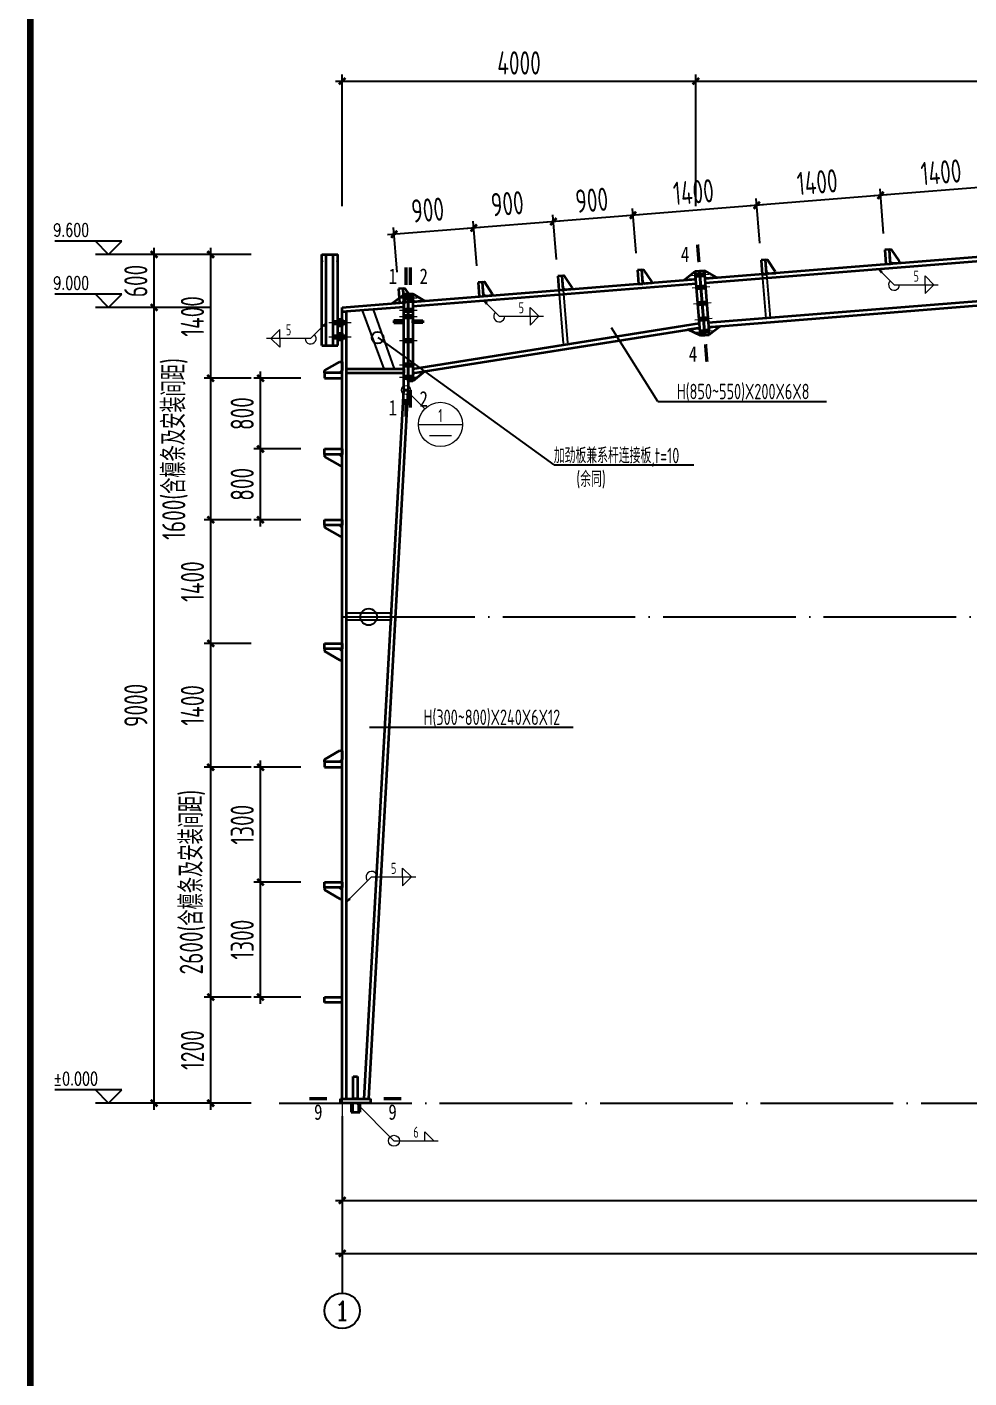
# Model space of a CAD drawing. Header units: millimetres. Extents: x 6950065 to 7140129, y 16284814 to 19754034.
# Drawn here: x 6984076 to 7005380, y 18052216 to 18082779 of the extents above; entities that cross this region are included whole.
import ezdxf
from ezdxf.enums import TextEntityAlignment as Align

# ---------------------------------------------------------------- set-up
doc = ezdxf.new("R2010")
doc.units = ezdxf.units.MM
doc.header["$LTSCALE"] = 1500
doc.header["$MEASUREMENT"] = 0
doc.linetypes.add('DOTE', pattern=[2.42, 2, -0.2, 0.02, -0.2])
doc.linetypes.add('线型6', pattern=[8.75, 5, -1.25, 1.25, -1.25])
doc.layers.get('Defpoints').update_dxf_attribs({"color": 1})
for name, color, linetype, lineweight in [('10', 7, 'Continuous', 35), ('111', 9, '线型6', 18), ('114', 2, 'Continuous', 18), ('116', 1, 'Continuous', 35), ('12', 2, 'Continuous', 35), ('14', 2, 'Continuous', 35), ('墙线__粗线', 7, 'Continuous', 18), ('焊缝标注', 9, 'Continuous', 18), ('索引符号标注', 9, 'Continuous', 18)]:
    doc.layers.add(name, color=color, linetype=linetype, lineweight=lineweight)
for name, color, linetype in [('AXIS', 3, 'Continuous'), ('BALCONY', 6, 'Continuous'), ('C型钢', 6, 'Continuous'), ('dim', 7, 'Continuous'), ('DIM_ELEV', 3, 'Continuous'), ('TK', 4, 'Continuous')]:
    doc.layers.add(name, color=color, linetype=linetype)
doc.styles.add('_TCH_AXIS', font='COMPLEX', dxfattribs={"bigfont": 'GBCBIG'})
doc.styles.add('_TCH_DIM', font='SIMPLEX', dxfattribs={"bigfont": 'GBCBIG'})
doc.styles.add('FromPkpm', font='Pkpmeng', dxfattribs={"width": 0.7, "bigfont": 'hztxt'})
doc.styles.add('TSSD_Dimension', font='Tssdeng.shx', dxfattribs={"width": 0.7, "bigfont": 'hztxt.shx'})
doc.styles.add('黑体', font='simhei.ttf', dxfattribs={"width": 0.8})
doc.dimstyles.new('TSSD_75_150', dxfattribs={"dimtxt": 525, "dimasz": 150, "dimexe": 150, "dimexo": 375, "dimgap": 150, "dimtad": 1, "dimdec": 0, "dimlfac": 0.5, "dimzin": 0, "dimdsep": 46, "dimtxsty": 'TSSD_Dimension', "dimblk": 'ARCHTICK', "dimblk1": 'ARCHTICK', "dimblk2": 'ARCHTICK', "dimcen": 0, "dimdle": 150, "dimclrt": 7, "dimadec": 0, "dimazin": 0, "dimtfac": 1, "dimtdec": 0, "dimtix": 1, "dimtmove": 2, "dimatfit": 3, "dimfxl": 0, "dimtolj": 1, "dimtzin": 0, "dimarcsym": 0})

# ---------------------------------------------------------------- blocks, each defined once
blk = doc.blocks.new('_ArchTick')
at = {"color": 0, "linetype": 'ByBlock', "const_width": 0.4}
blk.add_lwpolyline([(-0.5, -0.5), (0.5, 0.5)], dxfattribs=at)
blk = doc.blocks.new('*D159')
at = {"layer": 'Defpoints', "color": 0}
for p in [(6991204, 18058433), (7039204, 18058433), (7039204, 18056233)]:
    blk.add_point(p, dxfattribs=at)
at = {"layer": 'dim', "color": 0, "lineweight": -2}
for p, q in [((6991204, 18058058), (6991204, 18056083)), ((7039204, 18058058), (7039204, 18056083)), ((6991054, 18056233), (7039354, 18056233))]:
    blk.add_line(p, q, dxfattribs=at)
at = {"layer": 'dim', "color": 0, "lineweight": -2, "xscale": 150, "yscale": 150, "zscale": 150, "rotation": 180}
blk.add_blockref('_ArchTick', (6991204, 18056233), dxfattribs=at)
at = {"layer": 'dim', "color": 0, "lineweight": -2, "xscale": 150, "yscale": 150, "zscale": 150}
blk.add_blockref('_ArchTick', (7039204, 18056233), dxfattribs=at)
at = {"layer": 'dim', "color": 7, "insert": (7015204, 18056646), "char_height": 525, "attachment_point": 5, "style": 'TSSD_Dimension'}
blk.add_mtext('\\A1;24000', dxfattribs=at)
blk = doc.blocks.new('*D161')
at = {"layer": 'Defpoints', "color": 0}
for p in [(6991204, 18057933), (7087204, 18057933), (7087204, 18055033)]:
    blk.add_point(p, dxfattribs=at)
at = {"layer": 'dim', "color": 0, "lineweight": -2}
for p, q in [((6991204, 18057558), (6991204, 18054883)), ((7087204, 18057558), (7087204, 18054883)), ((6991054, 18055033), (7087354, 18055033))]:
    blk.add_line(p, q, dxfattribs=at)
at = {"layer": 'dim', "color": 0, "lineweight": -2, "xscale": 150, "yscale": 150, "zscale": 150, "rotation": 180}
blk.add_blockref('_ArchTick', (6991204, 18055033), dxfattribs=at)
at = {"layer": 'dim', "color": 0, "lineweight": -2, "xscale": 150, "yscale": 150, "zscale": 150}
blk.add_blockref('_ArchTick', (7087204, 18055033), dxfattribs=at)
at = {"layer": 'dim', "color": 7, "insert": (7039204, 18055446), "char_height": 525, "attachment_point": 5, "style": 'TSSD_Dimension'}
blk.add_mtext('\\A1;48000', dxfattribs=at)
blk = doc.blocks.new('*D162')
at = {"layer": 'Defpoints', "color": 0}
for p in [(6986950, 18076434), (6988599, 18076434), (6988599, 18058433)]:
    blk.add_point(p, dxfattribs=at)
at = {"layer": 'dim', "color": 0, "lineweight": -2}
for p, q in [((6988224, 18076434), (6986800, 18076434)), ((6986950, 18058283), (6986950, 18076584)), ((6988224, 18058433), (6986800, 18058433))]:
    blk.add_line(p, q, dxfattribs=at)
at = {"layer": 'dim', "color": 0, "lineweight": -2, "xscale": 150, "yscale": 150, "zscale": 150}
for p, rotation in [((6986950, 18076434), 90), ((6986950, 18058433), 270)]:
    blk.add_blockref('_ArchTick', p, dxfattribs=dict(at, rotation=rotation))
at = {"layer": 'dim', "color": 7, "insert": (6986537, 18067433), "char_height": 525, "attachment_point": 5, "rotation": 90, "style": 'TSSD_Dimension'}
blk.add_mtext('\\A1;9000', dxfattribs=at)
blk = doc.blocks.new('*D163')
at = {"layer": 'Defpoints', "color": 0}
for p in [(6986950, 18077633), (6988599, 18077633), (6988599, 18076434)]:
    blk.add_point(p, dxfattribs=at)
at = {"layer": 'dim', "color": 0, "lineweight": -2}
for p, q in [((6988224, 18077633), (6986800, 18077633)), ((6986950, 18076284), (6986950, 18077783)), ((6988224, 18076434), (6986800, 18076434))]:
    blk.add_line(p, q, dxfattribs=at)
at = {"layer": 'dim', "color": 0, "lineweight": -2, "xscale": 150, "yscale": 150, "zscale": 150}
for p, rotation in [((6986950, 18077633), 90), ((6986950, 18076434), 270)]:
    blk.add_blockref('_ArchTick', p, dxfattribs=dict(at, rotation=rotation))
at = {"layer": 'dim', "color": 7, "insert": (6986537, 18077033), "char_height": 525, "attachment_point": 5, "rotation": 90, "style": 'TSSD_Dimension'}
blk.add_mtext('\\A1;600', dxfattribs=at)
blk = doc.blocks.new('*D165')
at = {"layer": 'Defpoints', "color": 0}
for p in [(6999204, 18081553), (6991204, 18078353), (6999204, 18078353)]:
    blk.add_point(p, dxfattribs=at)
at = {"layer": 'dim', "color": 0, "lineweight": -2}
for p, q in [((6991054, 18081553), (6999354, 18081553)), ((6991204, 18078728), (6991204, 18081703)), ((6999204, 18078728), (6999204, 18081703))]:
    blk.add_line(p, q, dxfattribs=at)
at = {"layer": 'dim', "color": 0, "lineweight": -2, "xscale": 150, "yscale": 150, "zscale": 150, "rotation": 180}
blk.add_blockref('_ArchTick', (6991204, 18081553), dxfattribs=at)
at = {"layer": 'dim', "color": 0, "lineweight": -2, "xscale": 150, "yscale": 150, "zscale": 150}
blk.add_blockref('_ArchTick', (6999204, 18081553), dxfattribs=at)
at = {"layer": 'dim', "color": 7, "insert": (6995204, 18081966), "char_height": 525, "attachment_point": 5, "style": 'TSSD_Dimension'}
blk.add_mtext('\\A1;4000', dxfattribs=at)
blk = doc.blocks.new('*D166')
at = {"layer": 'Defpoints', "color": 0}
for p in [(7015204, 18081553), (6999204, 18078353), (7015204, 18078353)]:
    blk.add_point(p, dxfattribs=at)
at = {"layer": 'dim', "color": 0, "lineweight": -2}
for p, q in [((6999054, 18081553), (7015354, 18081553)), ((6999204, 18078728), (6999204, 18081703)), ((7015204, 18078728), (7015204, 18081703))]:
    blk.add_line(p, q, dxfattribs=at)
at = {"layer": 'dim', "color": 0, "lineweight": -2, "xscale": 150, "yscale": 150, "zscale": 150, "rotation": 180}
blk.add_blockref('_ArchTick', (6999204, 18081553), dxfattribs=at)
at = {"layer": 'dim', "color": 0, "lineweight": -2, "xscale": 150, "yscale": 150, "zscale": 150}
blk.add_blockref('_ArchTick', (7015204, 18081553), dxfattribs=at)
at = {"layer": 'dim', "color": 7, "insert": (7007204, 18081966), "char_height": 525, "attachment_point": 5, "style": 'TSSD_Dimension'}
blk.add_mtext('\\A1;8000', dxfattribs=at)
blk = doc.blocks.new('w453w53')
at = {"layer": '12', "color": 4}
for p, q in [((473598, 1381074, -5700), (474078, 1381074, -5700)), ((473598, 1380924, -5700), (473598, 1381074, -5700)), ((473598, 1381074, -5700), (474078, 1381074, -5700)), ((473598, 1380924, -5700), (473598, 1380864, -5700)), ((473598, 1380864, -5700), (474019, 1380624, -5700)), ((474078, 1380865, -5700), (474018, 1380924, -5700)), ((474078, 1381074, -5700), (474078, 1380925, -5700)), ((474078, 1380625, -5700), (474078, 1380865, -5700)), ((474019, 1380624, -5700), (474078, 1380625, -5700))]:
    blk.add_line(p, q, dxfattribs=at)
at = {"layer": '12', "color": 4, "elevation": -5700}
blk.add_lwpolyline([(474078, 1380925), (473598, 1380925)], dxfattribs=at)
blk = doc.blocks.new('*D301')
at = {"layer": 'Defpoints', "color": 0}
for p in [(6988230, 18060833), (6989520, 18060833), (6989520, 18058433)]:
    blk.add_point(p, dxfattribs=at)
at = {"layer": 'dim', "color": 0, "lineweight": -2}
for p, q in [((6989145, 18060833), (6988080, 18060833)), ((6988230, 18058283), (6988230, 18060983)), ((6989145, 18058433), (6988080, 18058433))]:
    blk.add_line(p, q, dxfattribs=at)
at = {"layer": 'dim', "color": 0, "lineweight": -2, "xscale": 150, "yscale": 150, "zscale": 150}
for p, rotation in [((6988230, 18060833), 90), ((6988230, 18058433), 270)]:
    blk.add_blockref('_ArchTick', p, dxfattribs=dict(at, rotation=rotation))
at = {"layer": 'dim', "color": 7, "insert": (6987817, 18059633), "char_height": 525, "attachment_point": 5, "rotation": 90, "style": 'TSSD_Dimension'}
blk.add_mtext('\\A1;1200', dxfattribs=at)
blk = doc.blocks.new('*D302')
at = {"layer": 'Defpoints', "color": 0}
for p in [(6988230, 18066033), (6989520, 18066033), (6989520, 18060833)]:
    blk.add_point(p, dxfattribs=at)
at = {"layer": 'dim', "color": 0, "lineweight": -2}
for p, q in [((6989145, 18066033), (6988080, 18066033)), ((6988230, 18060683), (6988230, 18066183)), ((6989145, 18060833), (6988080, 18060833))]:
    blk.add_line(p, q, dxfattribs=at)
at = {"layer": 'dim', "color": 0, "lineweight": -2, "xscale": 150, "yscale": 150, "zscale": 150}
for p, rotation in [((6988230, 18066033), 90), ((6988230, 18060833), 270)]:
    blk.add_blockref('_ArchTick', p, dxfattribs=dict(at, rotation=rotation))
at = {"layer": 'dim', "color": 7, "insert": (6987817, 18063433), "char_height": 525, "attachment_point": 5, "rotation": 90, "style": 'TSSD_Dimension'}
blk.add_mtext('\\A1;2600{\\W0.7;(含檩条及安装间距)}', dxfattribs=at)
blk = doc.blocks.new('*D303')
at = {"layer": 'Defpoints', "color": 0}
for p in [(6988230, 18068833), (6989520, 18068833), (6989520, 18066033)]:
    blk.add_point(p, dxfattribs=at)
at = {"layer": 'dim', "color": 0, "lineweight": -2}
for p, q in [((6988230, 18065883), (6988230, 18068983)), ((6989145, 18068833), (6988080, 18068833)), ((6989145, 18066033), (6988080, 18066033))]:
    blk.add_line(p, q, dxfattribs=at)
at = {"layer": 'dim', "color": 0, "lineweight": -2, "xscale": 150, "yscale": 150, "zscale": 150}
for p, rotation in [((6988230, 18068833), 90), ((6988230, 18066033), 270)]:
    blk.add_blockref('_ArchTick', p, dxfattribs=dict(at, rotation=rotation))
at = {"layer": 'dim', "color": 7, "insert": (6987817, 18067433), "char_height": 525, "attachment_point": 5, "rotation": 90, "style": 'TSSD_Dimension'}
blk.add_mtext('\\A1;1400', dxfattribs=at)
blk = doc.blocks.new('*D304')
at = {"layer": 'Defpoints', "color": 0}
for p in [(6988230, 18071633), (6989520, 18071633), (6989520, 18068833)]:
    blk.add_point(p, dxfattribs=at)
at = {"layer": 'dim', "color": 0, "lineweight": -2}
for p, q in [((6988230, 18068683), (6988230, 18071783)), ((6989145, 18071633), (6988080, 18071633)), ((6989145, 18068833), (6988080, 18068833))]:
    blk.add_line(p, q, dxfattribs=at)
at = {"layer": 'dim', "color": 0, "lineweight": -2, "xscale": 150, "yscale": 150, "zscale": 150}
for p, rotation in [((6988230, 18071633), 90), ((6988230, 18068833), 270)]:
    blk.add_blockref('_ArchTick', p, dxfattribs=dict(at, rotation=rotation))
at = {"layer": 'dim', "color": 7, "insert": (6987817, 18070233), "char_height": 525, "attachment_point": 5, "rotation": 90, "style": 'TSSD_Dimension'}
blk.add_mtext('\\A1;1400', dxfattribs=at)
blk = doc.blocks.new('*D305')
at = {"layer": 'Defpoints', "color": 0}
for p in [(6988230, 18074833), (6989520, 18074833), (6989520, 18071633)]:
    blk.add_point(p, dxfattribs=at)
at = {"layer": 'dim', "color": 0, "lineweight": -2}
for p, q in [((6989145, 18074833), (6988080, 18074833)), ((6988230, 18071483), (6988230, 18074983)), ((6989145, 18071633), (6988080, 18071633))]:
    blk.add_line(p, q, dxfattribs=at)
at = {"layer": 'dim', "color": 0, "lineweight": -2, "xscale": 150, "yscale": 150, "zscale": 150}
for p, rotation in [((6988230, 18074833), 90), ((6988230, 18071633), 270)]:
    blk.add_blockref('_ArchTick', p, dxfattribs=dict(at, rotation=rotation))
at = {"layer": 'dim', "color": 7, "insert": (6987421, 18073233), "char_height": 525, "attachment_point": 5, "rotation": 90, "style": 'TSSD_Dimension'}
blk.add_mtext('\\A1;1600{\\W0.7;(含檩条及安装间距)}', dxfattribs=at)
blk = doc.blocks.new('*D1222')
at = {"layer": 'Defpoints', "color": 0}
for p in [(6988230, 18077633), (6989520, 18077633), (6989520, 18074833)]:
    blk.add_point(p, dxfattribs=at)
at = {"layer": 'dim', "color": 0, "lineweight": -2}
for p, q in [((6989145, 18077633), (6988080, 18077633)), ((6988230, 18074683), (6988230, 18077783)), ((6989145, 18074833), (6988080, 18074833))]:
    blk.add_line(p, q, dxfattribs=at)
at = {"layer": 'dim', "color": 0, "lineweight": -2, "xscale": 150, "yscale": 150, "zscale": 150}
for p, rotation in [((6988230, 18077633), 90), ((6988230, 18074833), 270)]:
    blk.add_blockref('_ArchTick', p, dxfattribs=dict(at, rotation=rotation))
at = {"layer": 'dim', "color": 7, "insert": (6987817, 18076233), "char_height": 525, "attachment_point": 5, "rotation": 90, "style": 'TSSD_Dimension'}
blk.add_mtext('\\A1;1400', dxfattribs=at)
blk = doc.blocks.new('*D306')
at = {"layer": 'Defpoints', "color": 0}
for p in [(6989356, 18063433), (6990646, 18063433), (6990646, 18060833)]:
    blk.add_point(p, dxfattribs=at)
at = {"layer": 'dim', "color": 0, "lineweight": -2}
for p, q in [((6989356, 18060683), (6989356, 18063583)), ((6990271, 18063433), (6989206, 18063433)), ((6990271, 18060833), (6989206, 18060833))]:
    blk.add_line(p, q, dxfattribs=at)
at = {"layer": 'dim', "color": 0, "lineweight": -2, "xscale": 150, "yscale": 150, "zscale": 150}
for p, rotation in [((6989356, 18063433), 90), ((6989356, 18060833), 270)]:
    blk.add_blockref('_ArchTick', p, dxfattribs=dict(at, rotation=rotation))
at = {"layer": 'dim', "color": 7, "insert": (6988943, 18062133), "char_height": 525, "attachment_point": 5, "rotation": 90, "style": 'TSSD_Dimension'}
blk.add_mtext('\\A1;1300', dxfattribs=at)
blk = doc.blocks.new('*D307')
at = {"layer": 'Defpoints', "color": 0}
for p in [(6989356, 18066033), (6990646, 18066033), (6990646, 18063433)]:
    blk.add_point(p, dxfattribs=at)
at = {"layer": 'dim', "color": 0, "lineweight": -2}
for p, q in [((6990271, 18066033), (6989206, 18066033)), ((6989356, 18063283), (6989356, 18066183)), ((6990271, 18063433), (6989206, 18063433))]:
    blk.add_line(p, q, dxfattribs=at)
at = {"layer": 'dim', "color": 0, "lineweight": -2, "xscale": 150, "yscale": 150, "zscale": 150}
for p, rotation in [((6989356, 18066033), 90), ((6989356, 18063433), 270)]:
    blk.add_blockref('_ArchTick', p, dxfattribs=dict(at, rotation=rotation))
at = {"layer": 'dim', "color": 7, "insert": (6988943, 18064733), "char_height": 525, "attachment_point": 5, "rotation": 90, "style": 'TSSD_Dimension'}
blk.add_mtext('\\A1;1300', dxfattribs=at)
blk = doc.blocks.new('*D492')
at = {"layer": 'Defpoints', "color": 0}
for p in [(6989356, 18073233), (6990646, 18073233), (6990646, 18071633)]:
    blk.add_point(p, dxfattribs=at)
at = {"layer": 'dim', "color": 0, "lineweight": -2}
for p, q in [((6990271, 18073233), (6989206, 18073233)), ((6989356, 18071483), (6989356, 18073383)), ((6990271, 18071633), (6989206, 18071633))]:
    blk.add_line(p, q, dxfattribs=at)
at = {"layer": 'dim', "color": 0, "lineweight": -2, "xscale": 150, "yscale": 150, "zscale": 150}
for p, rotation in [((6989356, 18073233), 90), ((6989356, 18071633), 270)]:
    blk.add_blockref('_ArchTick', p, dxfattribs=dict(at, rotation=rotation))
at = {"layer": 'dim', "color": 7, "insert": (6988943, 18072433), "char_height": 525, "attachment_point": 5, "rotation": 90, "style": 'TSSD_Dimension'}
blk.add_mtext('\\A1;800', dxfattribs=at)
blk = doc.blocks.new('*D491')
at = {"layer": 'Defpoints', "color": 0}
for p in [(6989356, 18074833), (6990646, 18074833), (6990646, 18073233)]:
    blk.add_point(p, dxfattribs=at)
at = {"layer": 'dim', "color": 0, "lineweight": -2}
for p, q in [((6990271, 18074833), (6989206, 18074833)), ((6989356, 18073083), (6989356, 18074983)), ((6990271, 18073233), (6989206, 18073233))]:
    blk.add_line(p, q, dxfattribs=at)
at = {"layer": 'dim', "color": 0, "lineweight": -2, "xscale": 150, "yscale": 150, "zscale": 150}
for p, rotation in [((6989356, 18074833), 90), ((6989356, 18073233), 270)]:
    blk.add_blockref('_ArchTick', p, dxfattribs=dict(at, rotation=rotation))
at = {"layer": 'dim', "color": 7, "insert": (6988943, 18074033), "char_height": 525, "attachment_point": 5, "rotation": 90, "style": 'TSSD_Dimension'}
blk.add_mtext('\\A1;800', dxfattribs=at)
blk = doc.blocks.new('GeYuanFrame_74287576', base_point=(20.09, 4.53))
at = {"layer": 'TK', "const_width": 1}
blk.add_lwpolyline([(45.09, 588.53), (851.09, 588.53), (851.09, 14.53), (45.09, 14.53)], close=True, dxfattribs=at)
blk = doc.blocks.new('gfgghhj')
at = {"layer": '12', "lineweight": 35, "ltscale": 100}
for p, q in [((5749076, 18591246), (5748976, 18591240)), ((5748976, 18591240), (5748995, 18590921)), ((5749095, 18590927), (5749076, 18591246)), ((5748995, 18590921), (5749095, 18590927))]:
    blk.add_line(p, q, dxfattribs=at)
blk.add_lwpolyline([(5749292, 18590979), (5749295, 18590939), (5749135, 18590929), (5749093, 18590967), (5749076, 18591246), (5749116, 18591249)], close=True, dxfattribs=at)
blk = doc.blocks.new('*D1423')
at = {"layer": 'Defpoints', "color": 0}
for p in [(7003381, 18078970), (7006280, 18077960), (7003480, 18077736)]:
    blk.add_point(p, dxfattribs=at)
at = {"layer": 'dim', "color": 0, "lineweight": -2}
for p, q in [((7006250, 18078334), (7006169, 18079344)), ((7006331, 18079206), (7003232, 18078959)), ((7003450, 18078110), (7003369, 18079120))]:
    blk.add_line(p, q, dxfattribs=at)
at = {"layer": 'dim', "color": 0, "lineweight": -2, "xscale": 150, "yscale": 150, "zscale": 150}
for p, rotation in [((7003381, 18078970), 184.5738968968911), ((7006181, 18079194), 4.573896896891059)]:
    blk.add_blockref('_ArchTick', p, dxfattribs=dict(at, rotation=rotation))
at = {"layer": 'dim', "color": 7, "insert": (7004748, 18079494), "char_height": 525, "attachment_point": 5, "rotation": 4.5739, "style": 'TSSD_Dimension'}
blk.add_mtext('\\A1;{\\W0.7;1400}', dxfattribs=at)
blk = doc.blocks.new('*D1424')
at = {"layer": 'Defpoints', "color": 0}
for p in [(7000581, 18078746), (7000680, 18077512), (7003480, 18077736)]:
    blk.add_point(p, dxfattribs=at)
at = {"layer": 'dim', "color": 0, "lineweight": -2}
for p, q in [((7003450, 18078110), (7003369, 18079120)), ((7003531, 18078982), (7000432, 18078735)), ((7000650, 18077886), (7000569, 18078896))]:
    blk.add_line(p, q, dxfattribs=at)
at = {"layer": 'dim', "color": 0, "lineweight": -2, "xscale": 150, "yscale": 150, "zscale": 150}
for p, rotation in [((7003381, 18078970), 4.573896896891059), ((7000581, 18078746), 184.5738968968911)]:
    blk.add_blockref('_ArchTick', p, dxfattribs=dict(at, rotation=rotation))
at = {"layer": 'dim', "color": 7, "insert": (7001948, 18079270), "char_height": 525, "attachment_point": 5, "rotation": 4.5739, "style": 'TSSD_Dimension'}
blk.add_mtext('\\A1;{\\W0.7;1400}', dxfattribs=at)
blk = doc.blocks.new('*D1425')
at = {"layer": 'Defpoints', "color": 0}
for p in [(6997781, 18078522), (7000680, 18077512), (6997880, 18077288)]:
    blk.add_point(p, dxfattribs=at)
at = {"layer": 'dim', "color": 0, "lineweight": -2}
for p, q in [((7000731, 18078758), (6997632, 18078511)), ((7000650, 18077886), (7000569, 18078896)), ((6997850, 18077662), (6997769, 18078672))]:
    blk.add_line(p, q, dxfattribs=at)
at = {"layer": 'dim', "color": 0, "lineweight": -2, "xscale": 150, "yscale": 150, "zscale": 150}
for p, rotation in [((7000581, 18078746), 4.573896896891059), ((6997781, 18078522), 184.5738968968911)]:
    blk.add_blockref('_ArchTick', p, dxfattribs=dict(at, rotation=rotation))
at = {"layer": 'dim', "color": 7, "insert": (6999148, 18079046), "char_height": 525, "attachment_point": 5, "rotation": 4.5739, "style": 'TSSD_Dimension'}
blk.add_mtext('\\A1;{\\W0.7;1400}', dxfattribs=at)
blk = doc.blocks.new('*D1426')
at = {"layer": 'Defpoints', "color": 0}
for p in [(6995981, 18078378), (6997880, 18077288), (6996080, 18077144)]:
    blk.add_point(p, dxfattribs=at)
at = {"layer": 'dim', "color": 0, "lineweight": -2}
for p, q in [((6997931, 18078534), (6995832, 18078367)), ((6996050, 18077518), (6995969, 18078528)), ((6997850, 18077662), (6997769, 18078672))]:
    blk.add_line(p, q, dxfattribs=at)
at = {"layer": 'dim', "color": 0, "lineweight": -2, "xscale": 150, "yscale": 150, "zscale": 150}
for p, rotation in [((6995981, 18078378), 184.5738968968911), ((6997781, 18078522), 4.573896896891059)]:
    blk.add_blockref('_ArchTick', p, dxfattribs=dict(at, rotation=rotation))
at = {"layer": 'dim', "color": 7, "insert": (6996848, 18078862), "char_height": 525, "attachment_point": 5, "rotation": 4.5739, "style": 'TSSD_Dimension'}
blk.add_mtext('\\A1;{\\W0.7;900}', dxfattribs=at)
blk = doc.blocks.new('*D1428')
at = {"layer": 'Defpoints', "color": 0}
for p in [(6994181, 18078234), (6994280, 18077000), (6996080, 18077144)]:
    blk.add_point(p, dxfattribs=at)
at = {"layer": 'dim', "color": 0, "lineweight": -2}
for p, q in [((6996050, 18077518), (6995969, 18078528)), ((6996131, 18078390), (6994032, 18078223)), ((6994250, 18077374), (6994169, 18078384))]:
    blk.add_line(p, q, dxfattribs=at)
at = {"layer": 'dim', "color": 0, "lineweight": -2, "xscale": 150, "yscale": 150, "zscale": 150}
for p, rotation in [((6995981, 18078378), 4.573896896891059), ((6994181, 18078234), 184.5738968968911)]:
    blk.add_blockref('_ArchTick', p, dxfattribs=dict(at, rotation=rotation))
at = {"layer": 'dim', "color": 7, "insert": (6994938, 18078783), "char_height": 525, "attachment_point": 5, "rotation": 4.5739, "style": 'TSSD_Dimension'}
blk.add_mtext('\\A1;900', dxfattribs=at)
blk = doc.blocks.new('*D1436')
at = {"layer": 'Defpoints', "color": 0}
for p in [(6992380, 18078090), (6994279, 18077000), (6992479, 18076856)]:
    blk.add_point(p, dxfattribs=at)
at = {"layer": 'dim', "color": 0, "lineweight": -2}
for p, q in [((6994330, 18078246), (6992231, 18078079)), ((6992449, 18077230), (6992368, 18078240)), ((6994249, 18077374), (6994168, 18078384))]:
    blk.add_line(p, q, dxfattribs=at)
at = {"layer": 'dim', "color": 0, "lineweight": -2, "xscale": 150, "yscale": 150, "zscale": 150}
for p, rotation in [((6992380, 18078090), 184.5738968968911), ((6994180, 18078234), 4.573896896891139)]:
    blk.add_blockref('_ArchTick', p, dxfattribs=dict(at, rotation=rotation))
at = {"layer": 'dim', "color": 7, "insert": (6993137, 18078639), "char_height": 525, "attachment_point": 5, "rotation": 4.5739, "style": 'TSSD_Dimension'}
blk.add_mtext('\\A1;900', dxfattribs=at)

msp = doc.modelspace()

# ---------------------------------------------------------------- hatches: boundary and pattern name
at = {"layer": '焊缝标注'}
for points in [[(7003334.1, 18077303.2), (7003394, 18077221.7), (7003415.2, 18077242.8)], [(6994401.8, 18076588.6), (6994461.7, 18076507.1), (6994482.9, 18076528.2)], [(6990843.6, 18076087.8), (6990783.7, 18076006.4), (6990762.4, 18076027.5)], [(6991303.6, 18062985), (6991384.9, 18063045), (6991363.7, 18063066.3)], [(6991528.6, 18058433), (6991588.5, 18058351.6), (6991609.7, 18058372.7)]]:
    msp.add_hatch(color=256, dxfattribs=at).paths.add_polyline_path(points)

# ---------------------------------------------------------------- linework, layer by layer
at = {"color": 3, "lineweight": 35, "ltscale": 100}
for p, q in [((6999402.9, 18077089), (7015103.6, 18078345)), ((6999410.9, 18076989.3), (7015103.6, 18078244.7)), ((6990743.6, 18075572.8), (6990743.6, 18077633)), ((6990743.6, 18077633), (6990843.6, 18077633)), ((6990743.6, 18077633), (6991083.6, 18077633)), ((6990833.6, 18077633), (6990933.6, 18077633)), ((6990833.6, 18077633), (6991103.6, 18077633)), ((6990843.6, 18075572.8), (6990843.6, 18077633)), ((6991003.6, 18075572.8), (6991003.6, 18077633)), ((6991003.6, 18077633), (6991083.6, 18077633)), ((6991103.6, 18075572.8), (6991103.6, 18077633)), ((6999482.7, 18076092.2), (7015103.6, 18077341.8)), ((6999490.7, 18075992.5), (7015103.6, 18077241.5)), ((6992798.5, 18076560.6), (6999203.6, 18077073)), ((6992798.5, 18076460.3), (6999211.6, 18076973.4)), ((6991203.6, 18076332.7), (6991303.6, 18076340.7)), ((6991203.6, 18058533), (6991203.6, 18076332.7)), ((6991303.6, 18058533), (6991303.6, 18076340.7)), ((6992798.5, 18075047.6), (6999283.3, 18076076.5)), ((6992798.5, 18074946.4), (6999291.3, 18075976.5)), ((6990743.6, 18075572.8), (6991103.6, 18075572.8)), ((6991703.4, 18058533), (6992598.5, 18074566.4)), ((6991803.6, 18058533), (6992698.7, 18074566.4)), ((6992598.5, 18074566.4), (6992698.7, 18074566.4))]:
    msp.add_line(p, q, dxfattribs=at)
at = {"const_width": 25}
msp.add_lwpolyline([(6990781.6, 18077483), (6990743.6, 18077483), (6990743.6, 18077633), (6991103.6, 18077633), (6991103.6, 18077483), (6991065.6, 18077483)], dxfattribs=at)
for points in [[(6991278.5, 18069527.8), (6992338.8, 18069527.8)], [(6991278.5, 18069366.8), (6992335, 18069366.8)]]:
    msp.add_lwpolyline(points)
msp.add_circle((6991803.2, 18069433), 189)
at = {"layer": '10', "lineweight": 25, "const_width": 75}
for points in [[(6999241.1, 18077858.5), (6999273, 18077459.8)], [(6992648.5, 18077342.9), (6992648.5, 18076942.9)], [(6992748.5, 18077342.9), (6992748.5, 18076942.9)], [(6999453.3, 18075205), (6999421.4, 18075603.7)], [(6992748.5, 18074166.4), (6992748.5, 18074566.4)], [(6992648.5, 18073966.4), (6992648.5, 18074366.4)], [(6990463.6, 18058533), (6990863.6, 18058533)], [(6992543.6, 18058533), (6992143.6, 18058533)]]:
    msp.add_lwpolyline(points, dxfattribs=at)
at = {"layer": '111', "lineweight": 18, "ltscale": 100}
msp.add_line((6991203.6, 18059933), (6991203.6, 18054433), dxfattribs=at)
at = {"layer": '114', "lineweight": 18, "ltscale": 100}
for p, q in [((6999096.7, 18077154.8), (6999495.4, 18077186.7)), ((6999119.1, 18076875.7), (6999517.8, 18076907.6)), ((6992498.5, 18076650.6), (6992898.5, 18076650.6)), ((6992498.5, 18076370.3), (6992898.5, 18076370.3)), ((6999147.8, 18076516.8), (6999546.5, 18076548.7)), ((6990903.6, 18076092.7), (6991403.6, 18076092.7)), ((6992498.5, 18076230.3), (6992898.5, 18076230.3)), ((6999176.4, 18076158.3), (6999575.2, 18076190.2)), ((6990903.6, 18075772.7), (6991403.6, 18075772.7)), ((6992498.5, 18075684.3), (6992898.5, 18075684.3)), ((6999198.8, 18075878.9), (6999597.5, 18075910.8)), ((6992498.5, 18075137.6), (6992898.5, 18075137.6)), ((6992498.5, 18074856.4), (6992898.5, 18074856.4))]:
    msp.add_line(p, q, dxfattribs=at)
at = {"layer": '114', "color": 1, "lineweight": 70, "ltscale": 100}
for p, q in [((6999196.4, 18077162.8), (6999395.8, 18077178.7)), ((6999218.7, 18076883.6), (6999418.1, 18076899.6)), ((6992598.5, 18076650.6), (6992798.5, 18076650.6)), ((6992598.5, 18076370.3), (6992798.5, 18076370.3)), ((6999247.4, 18076524.8), (6999446.8, 18076540.7)), ((6991003.6, 18076092.7), (6991303.6, 18076092.7)), ((6992598.5, 18076230.3), (6992798.5, 18076230.3)), ((6999276.1, 18076166.2), (6999475.5, 18076182.2)), ((6991003.6, 18075772.7), (6991303.6, 18075772.7)), ((6992598.5, 18075684.3), (6992798.5, 18075684.3)), ((6999298.5, 18075886.8), (6999497.8, 18075902.8)), ((6992598.5, 18075137.6), (6992798.5, 18075137.6)), ((6992598.5, 18074856.4), (6992798.5, 18074856.4))]:
    msp.add_line(p, q, dxfattribs=at)
at = {"layer": '116', "lineweight": 35, "ltscale": 100}
for p, q in [((6991403.6, 18058433), (6991403.6, 18058233)), ((6991433.6, 18058433), (6991433.6, 18058233)), ((6991573.6, 18058433), (6991573.6, 18058233)), ((6991603.6, 18058433), (6991603.6, 18058233)), ((6991403.6, 18058233), (6991603.6, 18058233))]:
    msp.add_line(p, q, dxfattribs=at)
at = {"layer": '12', "color": 4}
for p, q in [((6990803.7, 18060833), (6991203.6, 18060833)), ((6990803.8, 18060708.1), (6990803.7, 18060833)), ((6990803.7, 18060833), (6991203.6, 18060833))]:
    msp.add_line(p, q, dxfattribs=at)
msp.add_lwpolyline([(6991203.7, 18060708.4), (6990803.8, 18060708.4)], dxfattribs=at)
at = {"layer": '14', "lineweight": 35, "ltscale": 100}
for p, q in [((6998934.4, 18077051.5), (6999189.2, 18077252.5)), ((6999189.2, 18077252.5), (6999288.9, 18077260.4)), ((6999305.8, 18075795.1), (6999189.2, 18077252.5)), ((6999189.2, 18077252.5), (6999200.4, 18077112.9)), ((6999288.9, 18077260.4), (6999388.6, 18077268.4)), ((6999288.9, 18077260.4), (6999405.5, 18075803.1)), ((6999405.5, 18075803.1), (6999288.9, 18077260.4)), ((6999388.6, 18077268.4), (6999505.2, 18075811.1)), ((6999399.8, 18077128.9), (6999388.6, 18077268.4)), ((6999388.6, 18077268.4), (6999672.1, 18077110.5)), ((6999163.7, 18077069.8), (6998934.4, 18077051.5)), ((6999200.4, 18077112.9), (6999163.7, 18077069.8)), ((6999442.8, 18077092.2), (6999399.8, 18077128.9)), ((6999672.1, 18077110.5), (6999442.8, 18077092.2)), ((6992329.4, 18076523.1), (6992598.5, 18076724.6)), ((6992598.5, 18074566.4), (6992598.5, 18076742.9)), ((6992598.5, 18076742.9), (6992698.5, 18076742.9)), ((6992598.5, 18076724.6), (6992598.5, 18076584.6)), ((6992698.5, 18076742.9), (6992698.5, 18074566.4)), ((6992698.5, 18074766.4), (6992698.5, 18076742.9)), ((6992698.5, 18076742.9), (6992798.5, 18076742.9)), ((6992798.5, 18076742.9), (6992798.5, 18074766.4)), ((6992798.5, 18076600.6), (6992798.5, 18076740.6)), ((6992798.5, 18076740.6), (6993067.7, 18076582.2)), ((6992838.4, 18076563.8), (6992798.5, 18076600.6)), ((6991203.6, 18076433), (6992598.5, 18076544.6)), ((6992598.5, 18076444.3), (6991203.6, 18076332.7)), ((6991203.6, 18076332.7), (6991203.6, 18076433)), ((6992558.7, 18076541.4), (6992329.4, 18076523.1)), ((6992598.5, 18076584.6), (6992558.7, 18076541.4)), ((6992598.5, 18076544.6), (6992598.5, 18076444.3)), ((6993067.7, 18076582.2), (6992838.4, 18076563.8)), ((6991103.6, 18076012.7), (6991103.6, 18076172.7)), ((6991103.6, 18076172.7), (6991203.6, 18076172.7)), ((6991203.6, 18076012.7), (6991103.6, 18076012.7)), ((6991203.6, 18076172.7), (6991203.6, 18076012.7)), ((6992598.5, 18076140.3), (6992368.5, 18076140.3)), ((6992368.5, 18076140.3), (6992368.5, 18076090.3)), ((6992368.5, 18076090.3), (6992598.5, 18076090.3)), ((6992598.5, 18076090.3), (6992598.5, 18076140.3)), ((6992798.5, 18076140.3), (6993028.5, 18076140.3)), ((6992798.5, 18076090.3), (6992798.5, 18076140.3)), ((6993028.5, 18076090.3), (6992798.5, 18076090.3)), ((6993028.5, 18076140.3), (6993028.5, 18076090.3)), ((6999493.9, 18075952.6), (6999530.5, 18075995.7)), ((6999759.8, 18076014), (6999505, 18075813.1)), ((6999530.5, 18075995.7), (6999759.8, 18076014)), ((6991103.6, 18075692.7), (6991103.6, 18075852.7)), ((6991103.6, 18075852.7), (6991203.6, 18075852.7)), ((6991203.6, 18075692.7), (6991103.6, 18075692.7)), ((6991203.6, 18075852.7), (6991203.6, 18075692.7)), ((6999024.6, 18075934.2), (6999251.8, 18075970.3)), ((6999305.7, 18075797.1), (6999024.6, 18075934.2)), ((6999251.8, 18075970.3), (6999294.5, 18075936.7)), ((6999294.5, 18075936.7), (6999305.7, 18075797.1)), ((6999405.5, 18075803.1), (6999305.8, 18075795.1)), ((6999505.2, 18075811.1), (6999405.5, 18075803.1)), ((6999505, 18075813.1), (6999493.9, 18075952.6)), ((6991303.6, 18075047), (6992598.5, 18075047)), ((6991303.6, 18074947), (6991303.6, 18075047)), ((6992598.5, 18074947), (6991303.6, 18074947)), ((6992598.5, 18075047), (6992598.5, 18074947)), ((6992798.5, 18074766.4), (6992698.5, 18074766.4)), ((6993065.2, 18074988.7), (6992798.5, 18074766.4)), ((6992798.5, 18074906.4), (6992838, 18074952.7)), ((6992798.5, 18074766.4), (6992798.5, 18074906.4)), ((6992838, 18074952.7), (6993065.2, 18074988.7)), ((6992698.5, 18074566.4), (6992598.5, 18074566.4)), ((6991453.6, 18058533), (6991453.6, 18059033)), ((6991453.6, 18059033), (6991553.6, 18059033)), ((6991553.6, 18059033), (6991553.6, 18058533)), ((6991163.6, 18058433), (6991163.6, 18058533)), ((6991163.6, 18058533), (6991843.6, 18058533)), ((6991843.6, 18058433), (6991163.6, 18058433)), ((6991553.6, 18058533), (6991453.6, 18058533)), ((6991843.6, 18058533), (6991843.6, 18058433))]:
    msp.add_line(p, q, dxfattribs=at)
at = {"layer": 'AXIS'}
msp.add_line((6991203.6, 18058137.7), (6991203.6, 18054137.7), dxfattribs=at)
msp.add_circle((6991203.6, 18053737.7), 400, dxfattribs=at)
at = {"layer": 'BALCONY'}
for p, q in [((6995999.6, 18072874), (6992015.3, 18075751.8)), ((6998343, 18074306.1, -3.6), (6997292.3, 18075974.2)), ((6998343, 18074306.1, -3.6), (7002155.3, 18074306.1, -3.6)), ((6995999.6, 18072874), (6999156.1, 18072874)), ((6991818.5, 18066936.6), (6996430.2, 18066936.6))]:
    msp.add_line(p, q, dxfattribs=at)
at = {"layer": 'C型钢', "color": 3}
for points in [[(7000704.4, 18077182.3), (7000784.1, 18076185.5)], [(7000804.1, 18077189.7), (7000883.8, 18076193.5)], [(6996103.6, 18076825), (6996200.1, 18075618.8)], [(6996203.3, 18076832.4), (6996299.1, 18075634.5)], [(6991658.8, 18076369.1), (6992143, 18075047)], [(6991901.1, 18076388.5), (6992378, 18075047)]]:
    msp.add_lwpolyline(points, dxfattribs=at)
at = {"layer": 'C型钢', "color": 8, "linetype": 'DOTE'}
for points in [[(6991203.6, 18069433), (7087103.4, 18069433)], [(6989778.1, 18058433), (7091852.1, 18058433)]]:
    msp.add_lwpolyline(points, dxfattribs=at)
at = {"layer": 'C型钢', "color": 3}
msp.add_circle((6992005.3, 18075751.8), 132.6, dxfattribs=at)
at = {"layer": 'DIM_ELEV', "linetype": 'ByBlock'}
for p, q in [((6986221, 18077933), (6984701.5, 18077933)), ((6985921, 18077633), (6985621, 18077933)), ((6985921, 18077633), (6986221, 18077933)), ((6986911.1, 18077633), (6985621, 18077633)), ((6986221, 18076733.9), (6984701.5, 18076733.9)), ((6985921, 18076433.9), (6985621, 18076733.9)), ((6985921, 18076433.9), (6986221, 18076733.9)), ((6986911.1, 18076433.9), (6985621, 18076433.9)), ((6986221, 18058733), (6984701.5, 18058733)), ((6985921, 18058433), (6985621, 18058733)), ((6985921, 18058433), (6986221, 18058733)), ((6986911.1, 18058433), (6985621, 18058433))]:
    msp.add_line(p, q, dxfattribs=at)
at = {"layer": '墙线__粗线', "lineweight": 18, "ltscale": 100}
msp.add_circle((6992648.5, 18074566.4), 100, dxfattribs=at)
at = {"layer": '焊缝标注', "lineweight": 18, "ltscale": 100}
for p, q in [((7003334.1, 18077303.2), (7003686.6, 18076948.6)), ((7003686.6, 18076948.6), (7004686.6, 18076948.6)), ((7004386.6, 18077148.6), (7004586.6, 18076948.6)), ((7004386.6, 18076948.6), (7004386.6, 18077148.6)), ((7004386.6, 18076748.6), (7004586.6, 18076948.6)), ((7004386.6, 18076948.6), (7004386.6, 18076748.6)), ((6994401.8, 18076588.6), (6994754.4, 18076234)), ((6995454.4, 18076434), (6995654.4, 18076234)), ((6995454.4, 18076234), (6995454.4, 18076434)), ((6990843.6, 18076087.8), (6990491, 18075733.3)), ((6994754.4, 18076234), (6995754.4, 18076234)), ((6995454.4, 18076034), (6995654.4, 18076234)), ((6995454.4, 18076234), (6995454.4, 18076034)), ((6990491, 18075733.3), (6989491, 18075733.3)), ((6989791, 18075933.3), (6989591, 18075733.3)), ((6989791, 18075533.3), (6989591, 18075733.3)), ((6989791, 18075733.3), (6989791, 18075933.3)), ((6989791, 18075733.3), (6989791, 18075533.3)), ((6991303.6, 18062985), (6991869.5, 18063550.4)), ((6991869.5, 18063550.4), (6992869.5, 18063550.4)), ((6992569.5, 18063750.4), (6992769.5, 18063550.4)), ((6992569.5, 18063550.4), (6992569.5, 18063750.4)), ((6992569.5, 18063350.4), (6992769.5, 18063550.4)), ((6992569.5, 18063550.4), (6992569.5, 18063350.4)), ((6991528.6, 18058433), (6992374.7, 18057582.1)), ((6993074.7, 18057782.1), (6993274.7, 18057582.1)), ((6993074.7, 18057582.1), (6993074.7, 18057782.1)), ((6992374.7, 18057582.1), (6993374.7, 18057582.1))]:
    msp.add_line(p, q, dxfattribs=at)
at = {"layer": '焊缝标注', "linetype": 'Continuous'}
for points in [[(7003334.1, 18077303.2), (7003394, 18077221.7), (7003415.2, 18077242.8)], [(6994401.8, 18076588.6), (6994461.7, 18076507.1), (6994482.9, 18076528.2)], [(6990843.6, 18076087.8), (6990783.7, 18076006.4), (6990762.4, 18076027.5)], [(6991303.6, 18062985), (6991384.9, 18063045), (6991363.7, 18063066.3)], [(6991528.6, 18058433), (6991588.5, 18058351.6), (6991609.7, 18058372.7)]]:
    msp.add_lwpolyline(points, close=True, dxfattribs=at)
at = {"layer": '焊缝标注', "lineweight": 18, "ltscale": 100}
msp.add_circle((6992374.7, 18057582.1), 125, dxfattribs=at)
for centre, start, end in [((7003686.6, 18076948.6), 134.84026, 0), ((6994754.4, 18076234), 134.84029, 0), ((6990491, 18075733.3), 180, 45.15973), ((6991869.5, 18063550.4), 0, 224.97719)]:
    msp.add_arc(centre, 125, start, end, dxfattribs=at)
at = {"layer": '索引符号标注', "lineweight": 18, "ltscale": 100}
for p, q in [((6992719.2, 18074495.7), (6993072.8, 18074142.1)), ((6992926.4, 18073788.6), (6993926.4, 18073788.6)), ((6993176.4, 18073538.6), (6993676.4, 18073538.6))]:
    msp.add_line(p, q, dxfattribs=at)
msp.add_circle((6993426.4, 18073788.6), 500, dxfattribs=at)

# ---------------------------------------------------------------- block references
at = {"extrusion": (0, 0, -1), "xscale": 0.8331250003539026, "yscale": 0.8331249952316284, "zscale": -0.8331250001039336, "rotation": 180}
for p in [(-6596237.2, 19225440.4, -4748.8), (-6596237.2, 19216640.4, -4748.8)]:
    msp.add_blockref('w453w53', p, dxfattribs=at)
at = {"extrusion": (0, 0, -1), "xscale": -0.8331250003539026, "yscale": 0.8331249952316284, "zscale": -0.8331250001039336}
for p in [(-6596237.2, 16922625.7, -4748.8), (-6596237.2, 16921025.7, -4748.8), (-6596237.2, 16918225.7, -4748.8), (-6596237.2, 16912825.7, -4748.8)]:
    msp.add_blockref('w453w53', p, dxfattribs=at)
at = {"layer": 'C型钢', "color": 3, "xscale": 150, "yscale": 150, "zscale": 150}
msp.add_blockref('GeYuanFrame_74287576', (6980400.9, 18010033.8), dxfattribs=at)
at = {"layer": 'C型钢', "color": 3, "rotation": 0.7987987067610567}
for p in [(1511447.9, -592079.7), (1514247.1, -591845), (1508647.8, -592302.5), (1505047.1, -592581), (1506847.1, -592437), (1503247.1, -592725)]:
    msp.add_blockref('gfgghhj', p, dxfattribs=at)

# ---------------------------------------------------------------- texts
at = {"layer": '10', "lineweight": 25, "style": '黑体', "width": 0.8}
for s, p in [('4', (6998958, 18077635.2)), ('1', (6992348.5, 18077142.9)), ('2', (6993048.5, 18077142.9)), ('4', (6999138.4, 18075380.4)), ('2', (6993048.5, 18074366.4)), ('1', (6992348.5, 18074166.4)), ('9', (6990663.6, 18058233)), ('9', (6992343.6, 18058233))]:
    msp.add_text(s, height=350, dxfattribs=at).set_placement(p, align=Align.MIDDLE_CENTER)
at = {"layer": 'AXIS', "color": 7, "style": '_TCH_AXIS', "width": 2}
msp.add_text('1', height=425.2, dxfattribs=at).set_placement((6991021.4, 18053525.1), (6991385.8, 18053525.1), align=Align.FIT)
at = {"layer": 'BALCONY', "style": 'TSSD_Dimension', "width": 0.7}
for s, p in [('H(850~550)X200X6X8', (7000272, 18074534.2, -3.6)), ('H(300~800)X240X6X12', (6994589.6, 18067164.6))]:
    msp.add_text(s, height=350, dxfattribs=at).set_placement(p, align=Align.MIDDLE)
for s, p in [('加劲板兼系杆连接板,t=10', (6995990.3, 18072909.6)), ('(余同)', (6996500.6, 18072376.1))]:
    msp.add_text(s, height=350, dxfattribs=at).set_placement(p)
at = {"layer": 'DIM_ELEV', "color": 7, "linetype": 'ByBlock', "style": '_TCH_DIM', "width": 0.705882}
for s, p in [('9.600', (6984671.5, 18078038)), ('9.000', (6984671.5, 18076838.9)), ('%%P0.000', (6984671.5, 18058838))]:
    msp.add_text(s, height=297.5, dxfattribs=at).set_placement(p)
at = {"layer": '焊缝标注', "lineweight": 25, "style": 'FromPkpm', "width": 0.7}
for s, p in [('5', (7004186.6, 18077018.6)), ('5', (6995254.4, 18076304)), ('5', (6989991, 18075803.3)), ('5', (6992369.5, 18063620.4)), ('6', (6992874.7, 18057652.1))]:
    msp.add_text(s, height=250, dxfattribs=at).set_placement(p, align=Align.CENTER)
at = {"layer": '索引符号标注', "lineweight": 25, "style": 'FromPkpm', "width": 0.7}
msp.add_text('1', height=300, dxfattribs=at).set_placement((6993426.4, 18073838.6), align=Align.CENTER)

# ---------------------------------------------------------------- dimensions: what is measured, and where the dimension line sits
at = {"layer": 'dim'}
dim = msp.add_linear_dim(base=(6999203.6, 18081553), p1=(6991203.6, 18078353), p2=(6999203.6, 18078353), dimstyle='TSSD_75_150', dxfattribs=at)
dim.commit()
dim.dimension.update_dxf_attribs({"geometry": '*D165', "text_midpoint": (6995203.6, 18081965.5)})
for base, p1, p2, text, picture, middle in [((7015203.6, 18081553), (6999203.6, 18078353), (7015203.6, 18078353), '8000', '*D166', (7007203.6, 18081965.5)), ((7039203.6, 18056233), (6991203.6, 18058433), (7039203.6, 18058433), '24000', '*D159', (7015203.6, 18056645.5)), ((7087203.6, 18055033), (6991203.6, 18057933), (7087203.6, 18057933), '48000', '*D161', (7039203.6, 18055445.5))]:
    dim = msp.add_linear_dim(base=base, p1=p1, p2=p2, text=text, dimstyle='TSSD_75_150', dxfattribs=at)
    dim.commit()
    dim.dimension.update_dxf_attribs({"geometry": picture, "text_midpoint": middle})
for base, p1, p2, angle, text, picture, middle in [((7000581.2, 18078746.5), (7003480, 18077736.2), (7000679.9, 18077512.2), 4.5739, '{\\W0.7;1400}', '*D1424', (7001948.3, 18079269.7)), ((7003381.2, 18078970.5), (7006279.9, 18077960.2), (7003480, 18077736.2), 4.5739, '{\\W0.7;1400}', '*D1423', (7004748.3, 18079493.7)), ((6997781.2, 18078522.5), (7000679.9, 18077512.2), (6997879.9, 18077288.2), 4.5739, '{\\W0.7;1400}', '*D1425', (6999148.3, 18079045.7)), ((6995981.2, 18078378.5), (6997879.9, 18077288.2), (6996080, 18077144.2), 4.5739, '{\\W0.7;900}', '*D1426', (6996848.3, 18078861.7)), ((6986949.9, 18076433.9), (6988599.4, 18058433), (6988599.4, 18076433.9), 90, '9000', '*D162', (6986537.4, 18067433.5)), ((6988229.8, 18066033), (6989520.4, 18060833), (6989520.4, 18066033), 270, '<>{\\W0.7;(含檩条及安装间距)}', '*D302', (6987817.3, 18063433))]:
    dim = msp.add_linear_dim(base=base, p1=p1, p2=p2, angle=angle, text=text, dimstyle='TSSD_75_150', dxfattribs=at)
    dim.commit()
    dim.dimension.update_dxf_attribs({"geometry": picture, "text_midpoint": middle})
for base, p1, p2, angle, text, picture, middle in [((6994181.2, 18078234.5), (6996080, 18077144.2), (6994280, 18077000.2), 4.5739, '900', '*D1428', (6994938.2, 18078782.7)), ((6992380.4, 18078090.5), (6994279.2, 18077000.2), (6992479.2, 18076856.2), 4.5739, '900', '*D1436', (6993137.4, 18078638.7)), ((6988229.8, 18074833), (6989520.4, 18071633), (6989520.4, 18074833), 270, '<>{\\W0.7;(含檩条及安装间距)}', '*D305', (6987421.4, 18073233))]:
    dim = msp.add_linear_dim(base=base, p1=p1, p2=p2, angle=angle, text=text, dimstyle='TSSD_75_150', dxfattribs=at)
    dim.commit()
    dim.dimension.update_dxf_attribs({"geometry": picture, "text_midpoint": middle, "dimtype": 128})
for base, p1, p2, angle, picture, middle in [((6986949.9, 18077633), (6988599.4, 18076433.9), (6988599.4, 18077633), 90, '*D163', (6986537.4, 18077033.5)), ((6988229.8, 18077633), (6989520.4, 18074833), (6989520.4, 18077633), 270, '*D1222', (6987817.3, 18076233)), ((6989355.8, 18074833), (6990646.3, 18073233), (6990646.3, 18074833), 270, '*D491', (6988943.3, 18074033)), ((6989355.8, 18073233), (6990646.3, 18071633), (6990646.3, 18073233), 270, '*D492', (6988943.3, 18072433)), ((6988229.8, 18071633), (6989520.4, 18068833), (6989520.4, 18071633), 270, '*D304', (6987817.3, 18070233)), ((6988229.8, 18068833), (6989520.4, 18066033), (6989520.4, 18068833), 270, '*D303', (6987817.3, 18067433)), ((6989355.8, 18066033), (6990646.3, 18063433), (6990646.3, 18066033), 270, '*D307', (6988943.3, 18064733)), ((6989355.8, 18063433), (6990646.3, 18060833), (6990646.3, 18063433), 270, '*D306', (6988943.3, 18062133))]:
    dim = msp.add_linear_dim(base=base, p1=p1, p2=p2, angle=angle, dimstyle='TSSD_75_150', dxfattribs=at)
    dim.commit()
    dim.dimension.update_dxf_attribs({"geometry": picture, "text_midpoint": middle})
dim = msp.add_aligned_dim(p1=(6989520.4, 18058433), p2=(6989520.4, 18060833), distance=1290.6, dimstyle='TSSD_75_150', dxfattribs=at)
dim.commit()
dim.dimension.update_dxf_attribs({"geometry": '*D301', "text_midpoint": (6987817.3, 18059633)})

doc.saveas('drawing.dxf')
